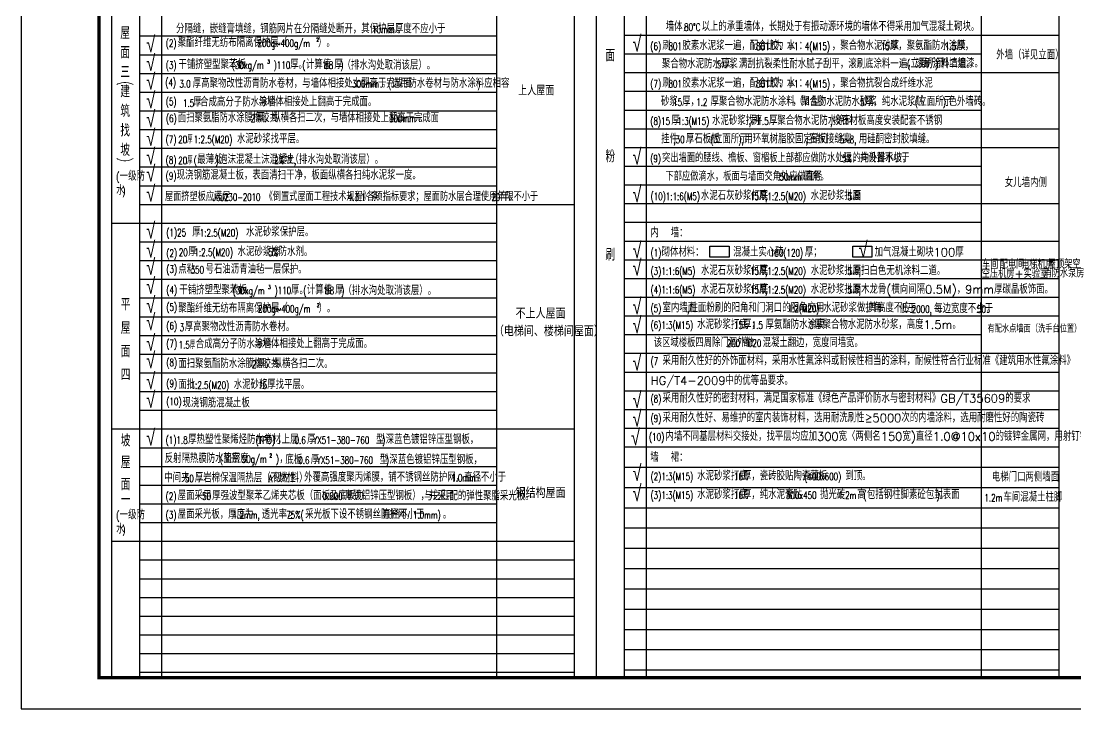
# Model space of a CAD drawing. Extents: x -1041549 to 749950, y -354245 to 17554.
# Drawn here: x -283356 to -249514, y -187337 to -165286 of the extents above; entities that cross this region are included whole.
import ezdxf

# ---------------------------------------------------------------- set-up
doc = ezdxf.new("R2010")
doc.units = 0
doc.header["$LTSCALE"] = 1000
doc.header["$MEASUREMENT"] = 0
doc.layers.add('PUB_TITLE', color=4, linetype='Continuous')
doc.styles.add('_TCH_DIM', font='SIMPLEX', dxfattribs={"bigfont": 'GBCBIG'})
doc.styles.get("Standard").update_dxf_attribs({"font": 'gbenor.shx', "bigfont": 'gbcbig.shx'})
doc.styles.add('天正', font='SIMPLEX', dxfattribs={"width": 0.8, "bigfont": 'HZTXT'})

msp = doc.modelspace()

# ---------------------------------------------------------------- linework, layer by layer
at = {"layer": 'PUB_TITLE'}
for p, q in [((-279555.3, -165762.8), (-268105.5, -165762.8)), ((-264005.7, -165737.5), (-250055.7, -165737.5)), ((-279555.3, -166362.8), (-268105.5, -166362.8)), ((-264005.7, -166337.5), (-252555.5, -166337.5)), ((-279555.3, -166962.8), (-268105.5, -166962.8)), ((-264005.7, -166937.5), (-250055.7, -166937.5)), ((-279555.3, -167562.8), (-268105.5, -167562.8)), ((-264005.7, -167537.5), (-252555.5, -167537.5)), ((-279555.3, -168162.8), (-268105.5, -168162.8)), ((-264005.7, -168137.5), (-252555.5, -168137.5)), ((-279555.3, -168762.8), (-268105.5, -168762.8)), ((-264005.7, -168737.5), (-250055.7, -168737.5)), ((-279555.3, -169362.8), (-268105.5, -169362.8)), ((-264005.7, -169337.5), (-250055.7, -169337.5)), ((-279555.3, -169962.8), (-268105.5, -169962.8)), ((-264005.7, -169937.5), (-252555.5, -169937.5)), ((-264005.7, -170537.5), (-252555.5, -170537.5)), ((-279555.3, -170562.8), (-268105.5, -170562.8)), ((-279555.3, -171162.8), (-265605.7, -171162.8)), ((-264005.7, -171137.5), (-250055.7, -171137.5)), ((-280455.3, -171762.8), (-268105.5, -171762.8)), ((-264005.7, -171737.5), (-252555.5, -171737.5)), ((-279555.3, -172362.8), (-268105.5, -172362.8)), ((-264005.7, -172337.5), (-250055.7, -172337.5)), ((-264005.7, -172337.5), (-250055.7, -172337.5)), ((-279555.3, -172962.8), (-268105.5, -172962.8)), ((-264005.7, -172937.5), (-250055.7, -172937.5)), ((-279555.3, -173562.8), (-268105.5, -173562.8)), ((-264005.7, -173537.5), (-250055.7, -173537.5)), ((-279555.3, -174162.8), (-268105.5, -174162.8)), ((-264005.7, -174137.5), (-250055.7, -174137.5)), ((-279555.3, -174762.8), (-268105.5, -174762.8)), ((-264005.7, -174737.5), (-250055.7, -174737.5)), ((-279555.3, -175363), (-268105.5, -175363)), ((-264005.7, -175337.5), (-252555.5, -175337.5)), ((-279555.3, -175963), (-268105.5, -175963)), ((-264005.7, -175937.5), (-250055.7, -175937.5)), ((-279555.3, -176563), (-268105.5, -176563)), ((-264005.7, -176537.5), (-250055.7, -176537.5)), ((-279555.3, -177163), (-268105.5, -177163)), ((-264005.7, -177137.5), (-250055.7, -177137.5)), ((-279555.3, -177763), (-268105.5, -177763)), ((-264005.7, -177737.5), (-250055.7, -177737.5)), ((-264005.7, -178337.5), (-250055.7, -178337.5)), ((-280455.3, -178363), (-265605.7, -178363)), ((-279555.3, -178963), (-268105.5, -178963)), ((-264005.7, -178937.5), (-250055.7, -178937.5)), ((-279555.3, -179563), (-268105.5, -179563)), ((-264005.7, -179587.5), (-250055.7, -179587.5)), ((-279555.3, -180163), (-268105.5, -180163)), ((-264005.7, -180237.5), (-250055.7, -180237.5)), ((-279555.3, -180763), (-268105.5, -180763)), ((-264005.7, -180887.5), (-250055.7, -180887.5)), ((-279555.3, -181363), (-268105.5, -181363)), ((-264005.7, -181537.5), (-250055.7, -181537.5)), ((-280455.3, -181963), (-265605.7, -181963)), ((-264005.7, -182187.5), (-250055.7, -182187.5)), ((-279555.3, -182563), (-265605.7, -182563)), ((-264005.7, -182837.5), (-250055.7, -182837.5)), ((-279555.3, -183163), (-265605.7, -183163)), ((-264005.7, -183487.5), (-250055.7, -183487.5)), ((-279555.3, -183763), (-265605.7, -183763)), ((-279555.3, -184363), (-265605.7, -184363)), ((-264005.7, -184137.5), (-250055.7, -184137.5)), ((-279555.3, -184963), (-265605.7, -184963)), ((-264005.7, -184787.5), (-250055.7, -184787.5)), ((-264005.7, -185437.5), (-250055.7, -185437.5)), ((-279555.3, -185563), (-265605.7, -185563)), ((-264005.7, -186087.5), (-250055.7, -186087.5)), ((-279555.3, -186163), (-265605.7, -186163))]:
    msp.add_line(p, q, dxfattribs=at)
for points in [[(-283355.6, -187337.4), (-223955.6, -187337.4), (-223955.6, -145337.4), (-283355.6, -145337.4)], [(-264905.7, -186337.4), (-250055.7, -186337.4), (-250055.7, -146337.4), (-264905.7, -146337.4)], [(-280455.3, -186337.4), (-265605.7, -186337.4), (-265605.7, -151162.8), (-280455.3, -151162.8)], [(-261257.3, -172497.6), (-260643.4, -172497.6), (-260643.4, -172853.4), (-261257.3, -172853.4)], [(-256670.8, -172497.6), (-256056.9, -172497.6), (-256056.9, -172853.4), (-256670.8, -172853.4)]]:
    msp.add_lwpolyline(points, close=True, dxfattribs=at)
at = {"layer": 'PUB_TITLE', "const_width": 100}
msp.add_lwpolyline([(-280855.6, -186337.4), (-224955.6, -186337.4), (-224955.6, -146337.4), (-280855.6, -146337.4)], close=True, dxfattribs=at)
at = {"layer": 'PUB_TITLE'}
for points in [[(-264005.7, -146337.4), (-264005.7, -186337.4)], [(-252555.5, -146337.4), (-252555.5, -186337.4)], [(-263305.7, -147137.5), (-263305.7, -186337.4)], [(-279555.3, -151162.8), (-279555.3, -186337.4)], [(-268105.5, -151162.8), (-268105.5, -186337.4)], [(-278855.3, -151962.8), (-278855.3, -186337.4)]]:
    msp.add_lwpolyline(points, dxfattribs=at)

# ---------------------------------------------------------------- texts
at = {"layer": 'PUB_TITLE', "style": '_TCH_DIM'}
for s, height, p in [('屋', 385.8, (-280172.1, -165858.8)), ('分隔缝，嵌缝膏填缝，钢筋网片在分隔缝处断开，其保护层厚度不应小于', 270.071, (-278383.6, -165671.6)), ('墙体，', 270.07, (-262674.7, -165598.6)), ('以上的承重墙体，长期处于有振动源环境的墙体不得采用加气混凝土砌块。', 270.071, (-261525.5, -165598.6)), ('聚酯纤维无纺布隔离保护层（', 270.071, (-278329.7, -166115.1)), ('）。', 270.07, (-273829.9, -166115.1)), ('。', 270.1, (-271324.5, -165671.6)), ('面', 385.8, (-280172.1, -166483.8)), ('刷', 270.1, (-262781.9, -166212.5)), ('胶素水泥浆一遍，配合比为', 270.071, (-262137.3, -166212.5)), ('胶：水', 270.07, (-259330.2, -166212.5)), ('：', 270.1, (-258404.4, -166212.5)), ('，聚合物水泥砂浆', 270.07, (-257343.8, -166212.5)), ('厚，聚氨酯防水涂膜', 270.07, (-255483, -166212.5)), ('厚，', 270.07, (-253345.7, -166212.5)), ('面', 385.8, (-264606.5, -166575)), ('聚合物水泥防水砂浆', 270.07, (-262796.2, -166795.2)), ('厚，满刮抗裂柔性耐水腻子刮平，滚刷底涂料一遍，滚刷涂料二遍。', 270.071, (-260866.8, -166795.2)), ('立面所示', 270.07, (-254819.1, -166775.4)), ('外墙墙漆。', 270.07, (-253848.4, -166775.4)), ('外墙（详见立面）', 270.07, (-252070.7, -166511.6)), ('三', 385.8, (-280172.1, -167108.8)), ('干铺挤塑型聚苯板', 270.07, (-278307.6, -166816.8)), ('厚。', 270.07, (-274723.5, -166816.8)), ('计算值', 270.07, (-274218.4, -166816.8)), ('厚', 270.1, (-273308.6, -166816.8)), ('（排水沟处取消该层）。', 270.071, (-273041.6, -166836.7)), ('厚高聚物改性沥青防水卷材，与墙体相接处上翻高于完成面', 270.071, (-277849.3, -167417.9)), ('选用防水卷材与防水涂料应相容', 270.071, (-271469.2, -167417.9)), ('刷', 270.1, (-262782.8, -167412.5)), ('胶素水泥浆一遍，配合比为', 270.071, (-262138.2, -167412.5)), ('胶：水', 270.07, (-259331, -167412.5)), ('，聚合物抗裂合成纤维水泥', 270.071, (-257344.6, -167412.5)), ('建', 385.8, (-280172.1, -167733.8)), ('。', 270.1, (-271777.8, -167417.9)), ('：', 270.1, (-258405.2, -167412.5)), ('砂浆', 270.07, (-262829.5, -168002.5)), ('厚，  厚聚合物水泥防水涂料（Ⅱ型）', 270.071, (-262148.3, -168002.5)), ('，聚合物水泥防水砂浆', 270.07, (-258603.7, -168002.5)), ('厚，纯水泥浆贴', 270.07, (-256281.2, -168002.5)), ('立面所示', 270.07, (-254571.5, -168002.5)), ('色外墙砖。', 270.07, (-253600.8, -168002.5)), ('筑', 385.8, (-280172.1, -168358.8)), ('面扫聚氨脂防水涂膜橡胶共', 267.457, (-278326.4, -168525.9)), ('厚，纵横各扫二次，与墙体相接处上翻高于完成面', 267.457, (-275831.7, -168525.9)), ('。', 267.5, (-270597.7, -168525.9)), ('厚', 270.1, (-262495.9, -168612.5)), ('水泥砂浆找平', 270.07, (-261187.3, -168612.5)), ('刷', 270.1, (-259927.7, -168612.5)), ('厚聚合物水泥防水涂料', 270.07, (-259363.1, -168612.5)), ('按石材板高度安装配套不锈钢', 270.071, (-257317.2, -168612.5)), ('找', 385.8, (-280172.1, -168983.8)), ('坡', 385.8, (-280172.1, -169608.8)), ('水泥砂浆找平层。', 270.07, (-276431.8, -169201.6)), ('挂件', 270.07, (-262820.4, -169202.5)), ('厚石板板', 270.07, (-262027.2, -169202.5)), ('立面所示', 270.07, (-261128.9, -169202.5)), ('用环氧树脂胶固定销钉', 270.07, (-260150.5, -169202.5)), ('石板接缝宽', 270.07, (-258072.5, -169202.5)), ('用硅酮密封胶填缝。', 270.07, (-256481.5, -169202.5)), ('粉', 385.8, (-264606.5, -169814.2)), ('突出墙面的腰线、檐板、窗楣板上部都应做防水处理，并设置不小于', 264.67, (-262791.3, -169809)), ('的向外排水坡，', 264.67, (-256682.1, -169809)), ('最薄处', 270.07, (-277703.8, -169863.3)), ('泡沫混凝土沫混凝土', 270.07, (-277002, -169863.3)), ('坡,', 270.07, (-274896.6, -169863.3)), ('（排水沟处取消该层）。', 270.071, (-274712.1, -169863.3)), ('一级防', 270.07, (-280192.4, -170396.1)), ('现浇钢筋混凝土板，表面清扫干净，板面纵横各扫纯水泥浆一度。', 270.071, (-278364.4, -170362.5)), ('下部应做滴水，板面与墙面交角处应做直径', 264.67, (-262682.3, -170399)), ('圆角。', 264.67, (-258237.6, -170399)), ('水', 270.1, (-280304.4, -170851.1)), ('女儿墙内侧', 270.07, (-251796.9, -170604.7)), ('屋面挤塑板应满足', 262.35, (-278740.1, -171047.9)), ('《倒置式屋面工程技术规程》条', 262.355, (-275541.4, -171047.9)), ('各项指标要求；屋面防水层合理使用年限不小于', 262.355, (-272277.1, -171047.9)), ('年。', 262.35, (-267955.6, -171047.9)), ('水泥石灰砂浆打底', 270.07, (-261544.6, -171022.8)), ('厚', 270.1, (-259683.8, -171022.8)), ('水泥砂浆批面', 270.07, (-258023.2, -171022.8)), ('厚', 270.1, (-256683.6, -171022.8)), ('厚', 270.1, (-277863.4, -172187)), ('水泥砂浆保护层。', 270.07, (-276138.7, -172187)), ('内', 270.1, (-263165.7, -172212.5)), ('墙：', 270.07, (-262513.1, -172212.5)), ('厚', 270.1, (-277991.4, -172818)), ('水泥砂浆掺', 270.07, (-276410.8, -172818)), ('防水剂。', 270.07, (-275091.8, -172818)), ('刷', 385.8, (-264606.5, -172964.8)), ('砌体材料：', 270.07, (-262808.6, -172831.5)), ('混凝土实心砖', 270.07, (-260511.1, -172831.5)), ('厚；', 270.07, (-258211.6, -172831.5)), ('加气混凝土砌块100厚', 270.071, (-255970.5, -172831.5)), ('车间', 262.35, (-252523.6, -173217.1)), ('配电间', 262.35, (-251958.4, -173217.1)), ('屋顶架空', 262.35, (-250414.9, -173217.1)), ('点粘', 270.07, (-278311.4, -173379.9)), ('号石油沥青油毡一层保护。', 270.071, (-277438.2, -173379.9)), ('水泥石灰砂浆打底', 270.07, (-261544.6, -173422.8)), ('厚', 270.1, (-259683.8, -173422.8)), ('水泥砂浆批面', 270.07, (-258023.2, -173422.8)), ('厚', 270.1, (-256683.6, -173422.8)), ('扫白色无机涂料二道。', 270.07, (-256407.1, -173422.8)), ('空压机房+实验室', 262.35, (-252533.5, -173516.4)), ('电梯机房', 262.35, (-251271, -173225)), ('消防水泵房', 262.35, (-250552.2, -173500.8)), ('干铺挤塑型聚苯板', 270.07, (-278278.8, -174045.4)), ('厚。', 270.07, (-274694.7, -174045.4)), ('计算值', 270.07, (-274189.5, -174045.4)), ('厚', 270.1, (-273279.8, -174045.4)), ('（排水沟处取消该层）。', 270.071, (-273012.7, -174065.3)), ('水泥石灰砂浆打底', 270.07, (-261544.6, -174022.8)), ('厚', 270.1, (-259683.8, -174022.8)), ('水泥砂浆批面', 270.07, (-258023.2, -174022.8)), ('厚', 270.1, (-256683.6, -174022.8)), ('木龙骨(横向间隔0.5M)，9mm厚碳晶板饰面。', 270.071, (-256407.1, -174022.8)), ('平', 385.8, (-280156.8, -174562.4)), ('聚酯纤维无纺布隔离保护层（', 270.071, (-278311.4, -174630.6)), ('）。', 270.07, (-273811.6, -174630.6)), ('室内墙面', 270.07, (-262776.6, -174616.5)), ('柱面粉刷的阳角和门洞口的阳角应用', 270.071, (-261910.2, -174616.5)), ('水泥砂浆做护角', 270.07, (-257620.7, -174616.5)), ('其高度不应', 270.07, (-256164.5, -174616.5)), ('低于', 270.07, (-255176.7, -174644)), ('每边宽度不少于', 270.07, (-254063.5, -174644)), ('。', 270.1, (-252367.3, -174644)), ('屋', 385.8, (-280156.8, -175312.4)), ('水泥砂浆打底', 270.07, (-261664.6, -175152.4)), ('厚， 厚氨酯防水涂膜', 270.07, (-260197, -175152.4)), ('厚聚合物水泥防水砂浆，高度1.5m。', 270.071, (-257912.7, -175152.4)), ('有配水点墙面（洗手台位置）', 231.489, (-252349.7, -175266.8)), ('该区域楼板四周除门洞外做', 267.457, (-263058.7, -175733.3)), ('高', 267.5, (-260238.8, -175733.3)), ('混凝土翻边，宽度同墙宽。', 267.457, (-259560.9, -175733.3)), ('面', 385.8, (-280156.8, -176062.4)), ('采用耐久性好的外饰面材料，采用水性氟涂料或耐候性相当的涂料，耐候性符合行业标准《建筑用水性氟涂料》', 270.071, (-262776.6, -176312.3)), ('四', 385.8, (-280156.8, -176812.4)), ('HG/T4-2009中的优等品要求。', 270.071, (-263152.4, -176948.2)), ('面批', 270.07, (-278311.4, -177078.7)), ('水泥砂浆', 270.07, (-276534.2, -177078.7)), ('厚找平层。', 270.07, (-275459.8, -177078.7)), ('采用耐久性好的密封材料，满足国家标准《绿色产品评价防水与密封材料》GB/T35609的要求', 270.071, (-262776.6, -177517.1)), ('现浇钢筋混凝土板', 270.07, (-278176.5, -177665.7)), ('。', 270.1, (-276566.4, -177665.7)), ('采用耐久性好、易维护的室内装饰材料，选用耐洗刷性≥5000次的内墙涂料，选用耐磨性好的陶瓷砖', 270.071, (-262776.6, -178143.3)), ('坡', 385.8, (-280156.8, -178925.8)), ('厚热塑性聚烯烃防水卷材', 270.071, (-277996.4, -178838.2)), ('上层', 270.07, (-274994.2, -178838.2)), ('厚', 270.1, (-274181.1, -178838.2)), ('型', 270.1, (-271966.2, -178838.2)), ('深蓝色镀铝锌压型钢板，', 270.071, (-271657.6, -178838.2)), ('内墙不同基层材料交接处，找平层均应加300宽〈两侧名150宽)直径1.0@10x10的镀锌金属网，用射钉钉牢。', 270.071, (-262681.4, -178738.6)), ('，', 270.1, (-275121.8, -178838.2)), ('屋', 385.8, (-280156.8, -179625.8)), ('反射隔热膜防水垫层', 270.07, (-278748.9, -179448.4)), ('面密度', 270.07, (-276867.5, -179448.4)), ('，', 270.1, (-275069.7, -179448.4)), ('底板', 270.07, (-274876.5, -179484.8)), ('厚', 270.1, (-274063.4, -179484.8)), ('型', 270.1, (-271848.4, -179484.8)), ('深蓝色镀铝锌压型钢板，', 270.071, (-271539.8, -179484.8)), ('墙', 270.1, (-263165.7, -179412.2)), ('裙：', 270.07, (-262513.1, -179412.2)), ('面', 385.8, (-280156.8, -180325.8)), ('中间夹', 270.07, (-278762.2, -180066.2)), ('厚岩棉保温隔热层（不燃性', 270.071, (-277782.1, -180069.5)), ('级材料），', 270.07, (-275246.9, -180069.5)), ('外覆高强度聚丙烯膜，铺不锈钢丝防护网，直径不小于', 270.071, (-274274.7, -180048.4)), ('。', 270.1, (-268708.4, -180048.4)), ('水泥砂浆打底', 270.07, (-261664.6, -180006.8)), ('厚，瓷砖胶贴陶瓷薄板', 270.07, (-260197, -180006.8)), ('到顶。', 270.07, (-256911.1, -180006.8)), ('电梯门口两侧墙面', 270.07, (-252210, -180043.4)), ('屋面采用', 270.07, (-278332.4, -180638.2)), ('厚强波型聚苯乙烯夹芯板（面板及底板为', 270.071, (-277226, -180638.2)), ('厚镀铝锌压型钢板），并采用', 270.071, (-272967.2, -180638.2)), ('与之匹配的弹性聚脂采光板。', 270.071, (-270423.6, -180648.4)), ('水泥砂浆打底', 270.07, (-261664.6, -180606.8)), ('厚，纯水泥膏贴', 270.07, (-260197, -180606.8)), ('抛光砖', 270.07, (-257724.8, -180606.8)), ('高', 270.1, (-256527.1, -180606.8)), ('包括钢柱脚素砼包封表面', 270.071, (-256218.5, -180606.8)), ('一', 385.8, (-280156.8, -180815.4)), ('。', 270.1, (-253875.2, -180610.8)), ('车间混凝土柱脚', 270.07, (-251840.6, -180688.4)), ('一级防', 270.07, (-280192.4, -181256.5)), ('屋面采光板，厚度为', 270.07, (-278332.4, -181238.2)), ('透光率≥', 270.07, (-275635, -181238.2)), ('采光板下设不锈钢丝防护网，', 270.071, (-274240.6, -181238.2)), ('直径不小于', 270.07, (-271767.2, -181238.2)), ('。', 270.1, (-269824.3, -181238.2)), ('水', 270.1, (-280304.4, -181711.5))]:
    msp.add_text(s, height=height, dxfattribs=at).set_placement(p)
at = {"layer": 'PUB_TITLE'}
for s, height, style, width, p in [('10mm', 238, '_TCH_DIM', 0.705882, (-272092.5, -165671.6)), ('80%%DC', 238, '_TCH_DIM', 0.705882, (-262084.9, -165598.6)), ('√', 500, '天正', 0.8, (-279337.4, -166282.3)), ('2', 119, '_TCH_DIM', 0.705882, (-273885.9, -165940.1)), ('√', 500, '天正', 0.8, (-263737.8, -166260)), ('(2)', 238, '_TCH_DIM', 0.705882, (-278713.7, -166115.1)), ('200g~400g/m', 238, '_TCH_DIM', 0.705882, (-275773.9, -166115.1)), ('(6)', 238, '_TCH_DIM', 0.705882, (-263165.9, -166212.5)), ('801', 238, '_TCH_DIM', 0.705882, (-262585.3, -166212.5)), ('801', 238, '_TCH_DIM', 0.705882, (-259778.2, -166212.5)), ('=1', 238, '_TCH_DIM', 0.705882, (-258740.4, -166212.5)), ('4(M15)', 238, '_TCH_DIM', 0.705882, (-258207.8, -166212.5)), ('15', 238, '_TCH_DIM', 0.705882, (-255771, -166212.5)), ('1.5', 238, '_TCH_DIM', 0.705882, (-253713.7, -166212.5)), ('√', 500, '天正', 0.8, (-279337.4, -166882.3)), ('(', 238, '_TCH_DIM', 0.705882, (-254931.1, -166775.4)), (')', 238, '_TCH_DIM', 0.705882, (-254032.7, -166775.4)), ('(3)', 238, '_TCH_DIM', 0.705882, (-278713.7, -166820.1)), ('(30kg/m', 238, '_TCH_DIM', 0.705882, (-276595.5, -166816.8)), ('3', 119, '_TCH_DIM', 0.705882, (-275459.5, -166641.8)), (')110', 238, '_TCH_DIM', 0.705882, (-275251.5, -166816.8)), ('(', 238, '_TCH_DIM', 0.705882, (-274330.4, -166816.8)), ('88', 238, '_TCH_DIM', 0.705882, (-273628.6, -166816.8)), (')', 238, '_TCH_DIM', 0.705882, (-273112, -166816.8)), ('5', 238, '_TCH_DIM', 0.705882, (-261026.8, -166795.2)), ('√', 500, '天正', 0.8, (-279337.4, -167482.3)), ('(4)', 238, '_TCH_DIM', 0.705882, (-278728.8, -167371.5)), ('(', 238, '_TCH_DIM', 0.705882, (-271581.2, -167417.9)), (')', 238, '_TCH_DIM', 0.705882, (-268716.9, -167417.9)), ('(7)', 238, '_TCH_DIM', 0.705882, (-263166.8, -167412.5)), ('801', 238, '_TCH_DIM', 0.705882, (-262586.2, -167412.5)), ('801', 238, '_TCH_DIM', 0.705882, (-259779, -167412.5)), ('=1', 238, '_TCH_DIM', 0.705882, (-258741.2, -167412.5)), ('4(M15)', 238, '_TCH_DIM', 0.705882, (-258208.6, -167412.5)), ('√', 500, '天正', 0.8, (-279337.4, -168082.3)), ('3.0', 238, '_TCH_DIM', 0.705882, (-278276.4, -167417.9)), ('300mm', 238, '_TCH_DIM', 0.705882, (-272737.8, -167417.9)), ('(5)', 238, '_TCH_DIM', 0.705882, (-278713.7, -167986.6)), ('15', 238, '_TCH_DIM', 0.705882, (-262436.3, -168002.5)), ('1.2', 238, '_TCH_DIM', 0.705882, (-261695.7, -168002.5)), ('5', 238, '_TCH_DIM', 0.705882, (-256441.2, -168002.5)), ('(', 238, '_TCH_DIM', 0.705882, (-254683.5, -168002.5)), (')', 238, '_TCH_DIM', 0.705882, (-253785.1, -168002.5)), ('√', 500, '天正', 0.8, (-279337.4, -168682.3)), ('(6)', 235.7, '_TCH_DIM', 0.705882, (-278706.7, -168525.9)), ('2', 235.7, '_TCH_DIM', 0.705882, (-275990.1, -168525.9)), ('300mm', 235.7, '_TCH_DIM', 0.705882, (-271548.4, -168525.9)), ('(8)15', 238, '_TCH_DIM', 0.705882, (-263167.9, -168612.5)), ('1:3(M15)', 238, '_TCH_DIM', 0.705882, (-262299.3, -168612.5)), ('1.5', 238, '_TCH_DIM', 0.705882, (-259731.1, -168612.5)), ('√', 500, '天正', 0.8, (-279337.4, -169282.3)), (',', 238, '_TCH_DIM', 0.705882, (-260007.7, -168612.5)), (',', 238, '_TCH_DIM', 0.705882, (-257397.2, -168612.5)), ('(7)', 238, '_TCH_DIM', 0.705882, (-278716.4, -169201.6)), ('20厚', 238, '_TCH_DIM', 0.705882, (-278313.4, -169201.6)), ('1:2.5(M20)', 238, '_TCH_DIM', 0.705882, (-277815.8, -169201.6)), (',30', 238, '_TCH_DIM', 0.705882, (-262427.2, -169202.5)), ('(', 238, '_TCH_DIM', 0.705882, (-261240.9, -169202.5)), ('),', 238, '_TCH_DIM', 0.705882, (-260342.5, -169202.5)), (';', 238, '_TCH_DIM', 0.705882, (-258184.5, -169202.5)), ('5~8,', 238, '_TCH_DIM', 0.705882, (-257089.5, -169202.5)), ('√', 500, '天正', 0.8, (-279337.4, -169882.3)), ('√', 500, '天正', 0.8, (-263737.8, -169887.5)), ('(9)', 233.24, '_TCH_DIM', 0.705882, (-263167.6, -169809)), ('√', 500, '天正', 0.8, (-279337.4, -170432.3)), ('(8)', 238, '_TCH_DIM', 0.705882, (-278716.4, -169863.3)), ('20厚', 238, '_TCH_DIM', 0.705882, (-278313.4, -169873.2)), ('(', 238, '_TCH_DIM', 0.705882, (-277815.8, -169863.3)), (')', 238, '_TCH_DIM', 0.705882, (-277114, -169863.3)), ('2%', 238, '_TCH_DIM', 0.705882, (-275232.6, -169863.3)), ('5%', 233.24, '_TCH_DIM', 0.705882, (-257011.4, -169809)), ('(', 238, '_TCH_DIM', 0.705882, (-280304.4, -170396.1)), ('(9)', 238, '_TCH_DIM', 0.705882, (-278716.4, -170362.5)), ('50mm', 233.24, '_TCH_DIM', 0.705882, (-259021.6, -170399)), ('√', 500, '天正', 0.8, (-279337.4, -171070.7)), ('√', 500, '天正', 0.8, (-263737.8, -171087.5)), (')', 238, '_TCH_DIM', 0.705882, (-280107.8, -170851.1)), ('JGJ230-2010', 231.2, '_TCH_DIM', 0.705882, (-277212.2, -171047.9)), ('4.3.1', 231.2, '_TCH_DIM', 0.705882, (-272867.7, -171047.9)), ('20', 231.2, '_TCH_DIM', 0.705882, (-268266.5, -171047.9)), ('(10)1:1:6(M5)', 238, '_TCH_DIM', 0.705882, (-263160.6, -171022.8)), ('15', 238, '_TCH_DIM', 0.705882, (-259971.8, -171022.8)), (',1:2.5(M20)', 238, '_TCH_DIM', 0.705882, (-259487.2, -171022.8)), ('5', 238, '_TCH_DIM', 0.705882, (-256843.6, -171022.8)), ('。', 238, '_TCH_DIM', 0.705882, (-256487.1, -171022.8)), ('√', 500, '天正', 0.8, (-279337.4, -172255.8)), ('(1)25', 238, '_TCH_DIM', 0.705882, (-278695.4, -172187)), ('1:2.5(M20)', 238, '_TCH_DIM', 0.705882, (-277622.5, -172194.5)), ('√', 500, '天正', 0.8, (-279337.4, -172863.7)), ('(2)', 238, '_TCH_DIM', 0.705882, (-278695.4, -172846)), ('20', 238, '_TCH_DIM', 0.705882, (-278296.8, -172818)), ('1:2.5(M20)', 238, '_TCH_DIM', 0.705882, (-277794.8, -172818)), ('5%', 238, '_TCH_DIM', 0.705882, (-275427.8, -172818)), ('√', 500, '天正', 0.8, (-263737.8, -172887.5)), ('(1)', 238, '_TCH_DIM', 0.705882, (-263160.6, -172831.5)), ('180(120)', 238, '_TCH_DIM', 0.705882, (-259331.6, -172831.5)), ('√', 500, '天正', 0.8, (-256481.7, -172868.2)), ('√', 500, '天正', 0.8, (-279337.4, -173420.9)), ('√', 500, '天正', 0.8, (-263737.8, -173446)), ('(3)', 238, '_TCH_DIM', 0.705882, (-278695.4, -173361.9)), ('350', 238, '_TCH_DIM', 0.705882, (-277918.2, -173379.9)), ('(3)1:1:6(M5)', 238, '_TCH_DIM', 0.705882, (-263160.6, -173422.8)), ('15', 238, '_TCH_DIM', 0.705882, (-259971.8, -173422.8)), (',1:2.5(M20)', 238, '_TCH_DIM', 0.705882, (-259487.2, -173422.8)), ('5', 238, '_TCH_DIM', 0.705882, (-256843.6, -173422.8)), ('√', 500, '天正', 0.8, (-279337.4, -174028.8)), (',', 238, '_TCH_DIM', 0.705882, (-256487.1, -173422.8)), ('(4)', 238, '_TCH_DIM', 0.705882, (-278695.4, -174023.6)), ('(30kg/m', 238, '_TCH_DIM', 0.705882, (-276566.7, -174045.4)), ('3', 119, '_TCH_DIM', 0.705882, (-275430.7, -173870.4)), (')110', 238, '_TCH_DIM', 0.705882, (-275222.7, -174045.4)), ('(', 238, '_TCH_DIM', 0.705882, (-274301.5, -174045.4)), ('88', 238, '_TCH_DIM', 0.705882, (-273599.8, -174045.4)), (')', 238, '_TCH_DIM', 0.705882, (-273083.2, -174045.4)), ('(4)1:1:6(M5)', 238, '_TCH_DIM', 0.705882, (-263160.6, -174022.8)), ('15', 238, '_TCH_DIM', 0.705882, (-259971.8, -174022.8)), (',1:2.5(M20)', 238, '_TCH_DIM', 0.705882, (-259487.2, -174022.8)), ('5', 238, '_TCH_DIM', 0.705882, (-256843.6, -174022.8)), ('√', 500, '天正', 0.8, (-279337.4, -174644.2)), ('√', 500, '天正', 0.8, (-263737.8, -174687.5)), (',', 238, '_TCH_DIM', 0.705882, (-256487.1, -174022.8)), ('√', 500, '天正', 0.8, (-279337.4, -175191.9)), ('(5)', 238, '_TCH_DIM', 0.705882, (-278695.4, -174574.3)), ('200g~400g/m', 238, '_TCH_DIM', 0.705882, (-275755.6, -174630.6)), ('2', 119, '_TCH_DIM', 0.705882, (-273867.6, -174455.6)), ('(5)', 238, '_TCH_DIM', 0.705882, (-263160.6, -174616.5)), (',', 238, '_TCH_DIM', 0.705882, (-261990.2, -174616.5)), ('1:2(M20)', 238, '_TCH_DIM', 0.705882, (-258764.7, -174616.5)), ('.', 238, '_TCH_DIM', 0.705882, (-256244.5, -174616.5)), ('2000,', 238, '_TCH_DIM', 0.705882, (-254783.5, -174644)), ('50', 238, '_TCH_DIM', 0.705882, (-252687.3, -174644)), ('√', 500, '天正', 0.8, (-263737.8, -175287.5)), ('(6)1:3(M15)', 238, '_TCH_DIM', 0.705882, (-263160.6, -175152.4)), ('15', 238, '_TCH_DIM', 0.705882, (-260485, -175152.4)), ('1.5', 238, '_TCH_DIM', 0.705882, (-259915.9, -175152.4)), ('5', 238, '_TCH_DIM', 0.705882, (-258072.7, -175152.4)), ('√', 500, '天正', 0.8, (-279337.4, -175857)), ('200', 235.7, '_TCH_DIM', 0.705882, (-260714.2, -175733.3)), ('C20', 235.7, '_TCH_DIM', 0.705882, (-260044.1, -175733.3)), ('√', 500, '天正', 0.8, (-279337.4, -176413.9)), ('√', 500, '天正', 0.8, (-263737.8, -176487.5)), ('(7', 238, '_TCH_DIM', 0.705882, (-263160.6, -176312.3)), ('√', 500, '天正', 0.8, (-279337.4, -177081.9)), ('(9)', 238, '_TCH_DIM', 0.705882, (-278695.4, -177022.6)), ('1:2.5(M20)', 238, '_TCH_DIM', 0.705882, (-277918.2, -177078.7)), ('15', 238, '_TCH_DIM', 0.705882, (-275747.8, -177078.7)), ('√', 500, '天正', 0.8, (-279337.4, -177681.9)), ('(10)', 238, '_TCH_DIM', 0.705882, (-278695.4, -177602.2)), ('√', 500, '天正', 0.8, (-263737.8, -177687.5)), ('(8)', 238, '_TCH_DIM', 0.705882, (-263160.6, -177517.1)), ('√', 500, '天正', 0.8, (-263737.8, -178287.5)), ('(9)', 238, '_TCH_DIM', 0.705882, (-263160.6, -178143.3)), ('√', 500, '天正', 0.8, (-279337.4, -178892)), ('√', 500, '天正', 0.8, (-263787, -178882.9)), ('(1)1.8', 238, '_TCH_DIM', 0.705882, (-278716.4, -178838.2)), ('(TPO)', 238, '_TCH_DIM', 0.705882, (-275833.8, -178838.2)), ('0.6', 238, '_TCH_DIM', 0.705882, (-274581.1, -178838.2)), ('YX51-380-760', 238, '_TCH_DIM', 0.705882, (-273984.5, -178838.2)), (')', 238, '_TCH_DIM', 0.705882, (-271769.6, -178838.2)), ('(10)', 238, '_TCH_DIM', 0.705882, (-263209.8, -178738.6)), ('(', 238, '_TCH_DIM', 0.705882, (-276979.5, -179448.4)), ('50g/m', 238, '_TCH_DIM', 0.705882, (-276277.7, -179448.4)), ('2', 119, '_TCH_DIM', 0.705882, (-275389.7, -179273.4)), (')', 238, '_TCH_DIM', 0.705882, (-275181.7, -179448.4)), ('0.6', 238, '_TCH_DIM', 0.705882, (-274463.4, -179484.8)), ('YX51-380-760', 238, '_TCH_DIM', 0.705882, (-273866.8, -179484.8)), (')', 238, '_TCH_DIM', 0.705882, (-271651.8, -179484.8)), ('√', 500, '天正', 0.8, (-263737.8, -180023.6)), ('50', 238, '_TCH_DIM', 0.705882, (-278102.1, -180069.5)), ('A', 238, '_TCH_DIM', 0.705882, (-275422.9, -180069.5)), ('1.0mm', 238, '_TCH_DIM', 0.705882, (-269556.4, -180048.4)), ('(2)1:3(M15)', 238, '_TCH_DIM', 0.705882, (-263160.6, -180006.8)), ('16', 238, '_TCH_DIM', 0.705882, (-260485, -180006.8)), ('(400x600)', 238, '_TCH_DIM', 0.705882, (-258231.1, -180006.8)), ('(2)', 238, '_TCH_DIM', 0.705882, (-278716.4, -180638.2)), ('√', 500, '天正', 0.8, (-263737.8, -180673.6)), ('(3)1:3(M15)', 238, '_TCH_DIM', 0.705882, (-263160.6, -180606.8)), ('16', 238, '_TCH_DIM', 0.705882, (-260485, -180606.8)), ('300x450', 238, '_TCH_DIM', 0.705882, (-258820.8, -180606.8)), ('1.2m', 238, '_TCH_DIM', 0.705882, (-257135.1, -180606.8)), ('(', 238, '_TCH_DIM', 0.705882, (-256330.5, -180606.8)), (')', 238, '_TCH_DIM', 0.705882, (-253987.2, -180610.8)), ('50', 238, '_TCH_DIM', 0.705882, (-277546, -180638.2)), ('0.600', 238, '_TCH_DIM', 0.705882, (-273687.2, -180638.2)), ('1.2m', 238, '_TCH_DIM', 0.705882, (-252448.6, -180688.4)), ('(', 238, '_TCH_DIM', 0.705882, (-280304.4, -181256.5)), ('(3)', 238, '_TCH_DIM', 0.705882, (-278716.4, -181238.2)), ('1.2mm,', 238, '_TCH_DIM', 0.705882, (-276563, -181238.2)), ('75%(', 238, '_TCH_DIM', 0.705882, (-274848.6, -181238.2)), ('1.0mm)', 238, '_TCH_DIM', 0.705882, (-270784.3, -181238.2)), (')', 238, '_TCH_DIM', 0.705882, (-280107.8, -181711.5))]:
    msp.add_text(s, height=height, dxfattribs=dict(at, style=style, width=width)).set_placement(p)
at = {"layer": 'PUB_TITLE', "style": '_TCH_DIM', "width": 0.705882}
for s, p in [('(', (-280169.9, -167209.8)), (')', (-280169.9, -169663.3))]:
    msp.add_text(s, height=340, rotation=270, dxfattribs=at).set_placement(p)
at = {"layer": 'PUB_TITLE'}
for s, height, p in [('上人屋面', 289.36, (-267407.8, -167663.5)), ('不上人屋面', 337.59, (-267491.4, -174822.9)), ('（电梯间、楼梯间屋面）', 337.589, (-268187.6, -175391.1)), ('钢结构屋面', 337.59, (-267491.4, -180575.9))]:
    msp.add_text(s, height=height, dxfattribs=at).set_placement(p)
at = {"layer": 'PUB_TITLE', "color": 4, "style": '_TCH_DIM', "width": 0.705882}
for s, p in [('1.5', (-278162, -168033.5)), ('(6)', (-278695.4, -175174.5)), ('3', (-278268.1, -175224.5)), ('(7)', (-278695.4, -175747)), ('1.5厚', (-278301.5, -175787.9)), ('(8)', (-278695.4, -176352.1)), ('2', (-275952.2, -176408.1))]:
    msp.add_text(s, height=238, dxfattribs=at).set_placement(p)
at = {"layer": 'PUB_TITLE', "color": 4, "style": '_TCH_DIM'}
for s, height, p in [('厚', 270.1, (-277833.7, -168019.9)), ('合成高分子防水涂料', 270.07, (-277611.9, -168019.9)), ('与墙体相接处上翻高于完成面。', 270.071, (-275737.3, -168010.7)), ('厚高聚物改性沥青防水卷材。', 270.071, (-278104.1, -175224.5)), ('合成高分子防水涂料', 270.07, (-277751.3, -175774.3)), ('与墙体相接处上翻高于完成面。', 270.071, (-275876.7, -175765.1)), ('面扫聚氨酯防水涂膜橡胶共', 270.071, (-278311.4, -176408.1)), ('厚，纵横各扫二次。', 270.07, (-275792.2, -176408.1))]:
    msp.add_text(s, height=height, dxfattribs=at).set_placement(p)

doc.saveas('drawing.dxf')
